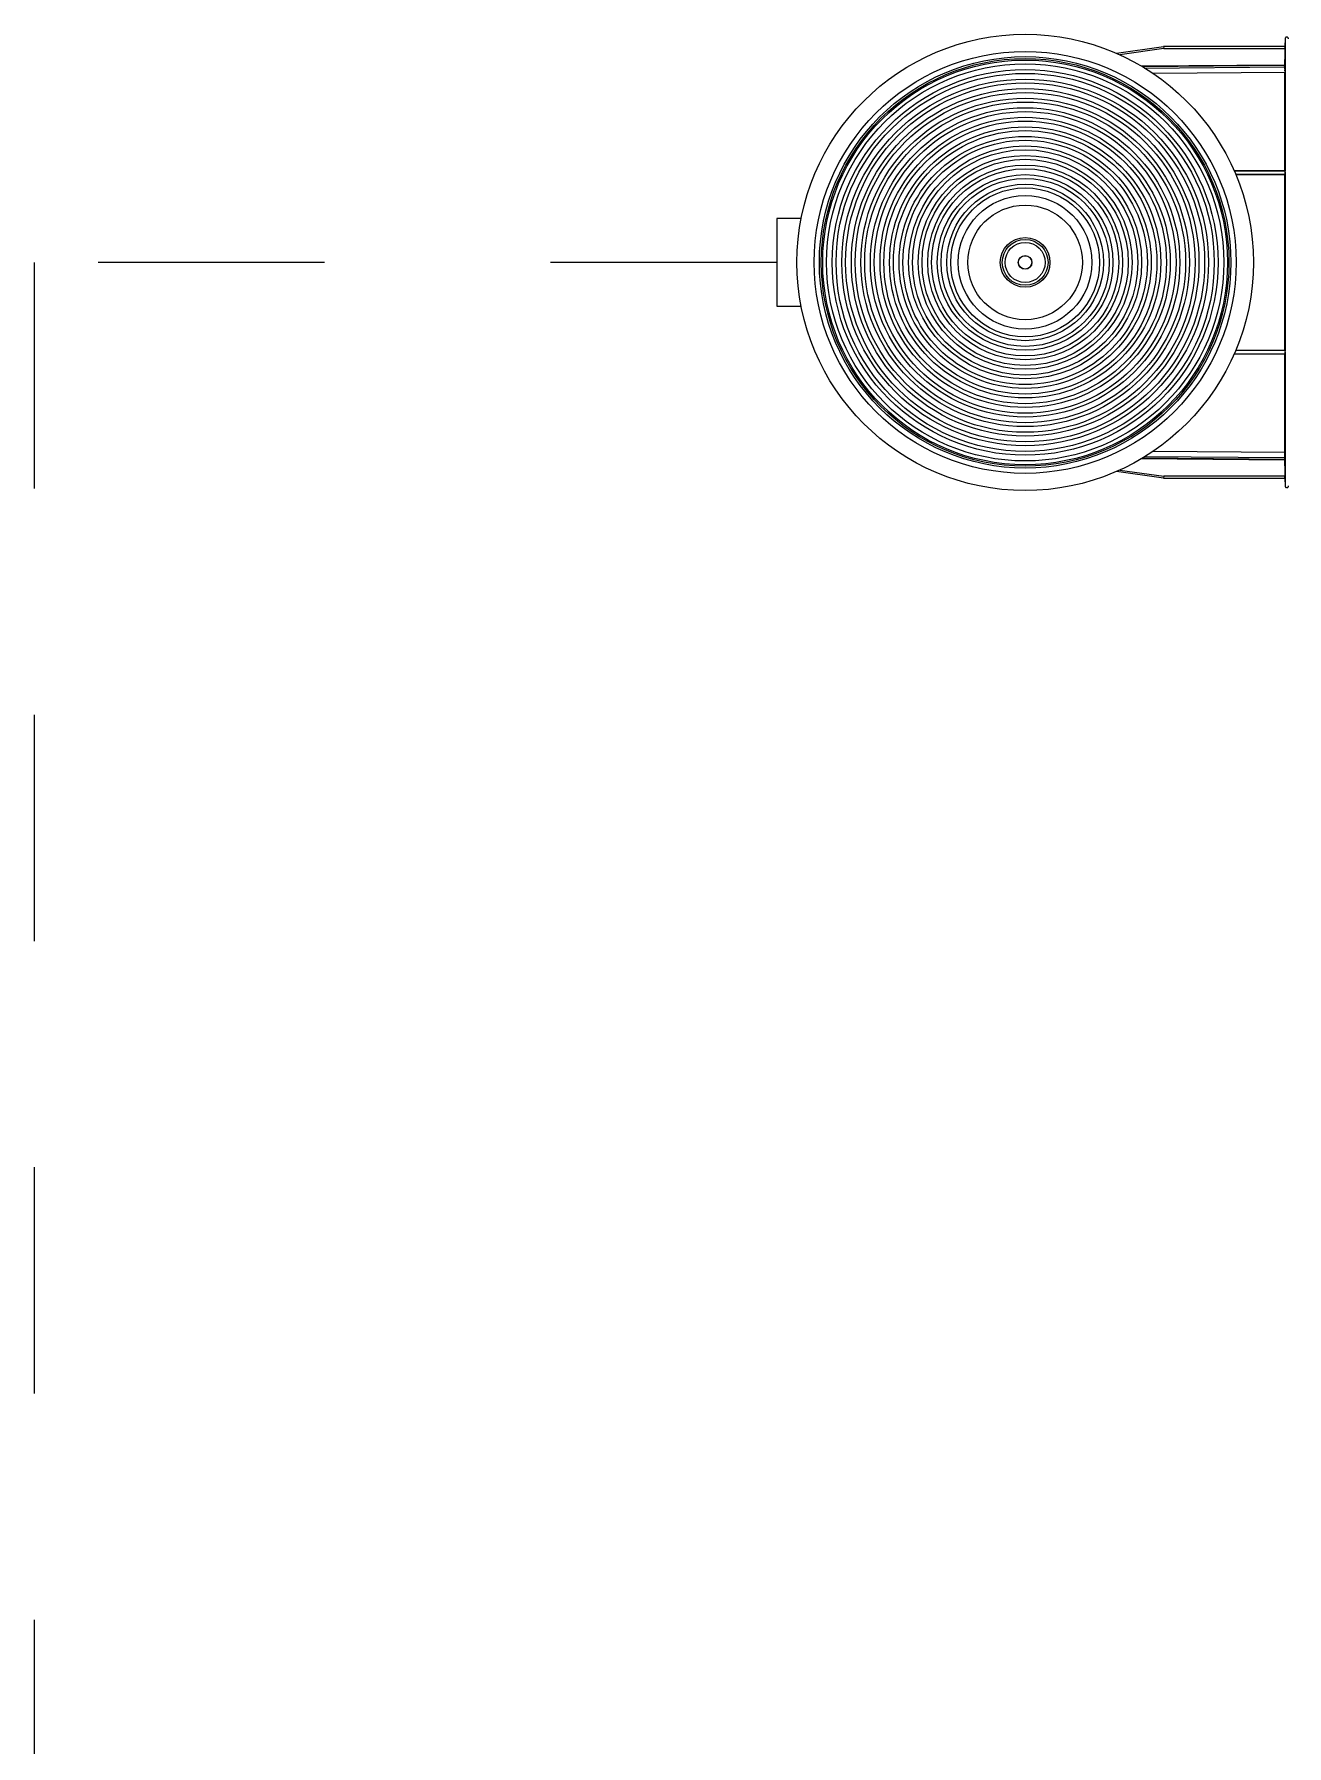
# Model space of a CAD drawing. Header units: millimetres. Extents: x 441156 to 441876, y 4514765 to 4515211.
# Drawn here: x 441266.151 to 441266.705, y 4514782.476 to 4514783.233 of the extents above; entities that cross this region are included whole.
import ezdxf

# ---------------------------------------------------------------- set-up
doc = ezdxf.new("R2010")
doc.units = ezdxf.units.MM
doc.linetypes.add('RAYITAS', pattern=[0.375, 0.25, -0.125])
doc.layers.add('05 ESQUEMAS HIDRAULICOS nuevos_dwg _6_', color=7, linetype='Continuous', lineweight=18, true_color=0x767676)
doc.layers.add('A-DETL', color=7, linetype='Continuous', lineweight=50, true_color=0x008000)
doc.layers.add('LINEAS', color=7, linetype='Continuous', lineweight=9)

# ---------------------------------------------------------------- blocks, each defined once
blk = doc.blocks.new('05 ESQUEMAS HIDRAULICOS nuevos_dwg_A$C38CE57FF-1107634-01_ARQ_INSTALACIÓN PISCINA ADULTOS')
at = {"layer": 'LINEAS', "color": 88, "lineweight": 18, "true_color": 0x134c00}
for p, q in [((138.74, 317.19), (136.15, 298.74)), ((315.35, 298.74), (312.76, 317.19)), ((142.91, 248.11), (143.43, 308.18)), ((143.83, 307.52), (143.31, 248.12)), ((143.79, 248.03), (144.3, 306.74)), ((146.67, 303.08), (146.19, 247.99)), ((305.31, 247.99), (304.83, 303.08)), ((307.2, 306.74), (307.71, 248.03)), ((308.19, 248.12), (307.67, 307.52)), ((308.07, 308.18), (308.59, 248.11)), ((187.32, 248.04), (187.32, 269.27)), ((187.43, 269.22), (187.43, 247.93)), ((188.87, 247.93), (188.87, 268.6)), ((188.98, 268.55), (188.98, 248.05)), ((262.52, 248.05), (262.52, 268.55)), ((262.63, 268.6), (262.63, 247.93)), ((264.07, 247.93), (264.07, 269.22)), ((264.18, 269.27), (264.18, 248.04))]:
    blk.add_line(p, q, dxfattribs=at)
at = {"layer": 'LINEAS', "color": 88, "lineweight": 18, "true_color": 0x134c00, "flags": 128}
for points in [[(244.15, 450.61), (244.15, 460.8), (207.35, 460.8), (207.35, 450.61)], [(136.15, 247.99), (136.15, 298.74), (135.35, 298.8), (138.13, 318.57)], [(313.37, 318.57), (316.15, 298.8), (315.35, 298.74), (315.35, 247.99)], [(135.35, 298.8), (135.35, 247.98), (132.06, 247.92)], [(319.44, 247.92), (316.15, 247.98), (316.15, 298.8)]]:
    blk.add_lwpolyline(points, dxfattribs=at)
at = {"layer": 'LINEAS', "color": 88, "lineweight": 18, "true_color": 0x134c00}
for radius in [95.6, 88.4, 86.2, 85.4, 84.8, 83.2, 80.8, 79.2, 76.8, 75.2, 72.8, 71.2, 68.8, 67.2, 64.8, 63.2, 60.8, 59.2, 56.8, 55.2, 52.8, 51.2, 48.8, 47.2, 44.8, 43.2, 40.8, 39.2, 36.8, 35.2, 32.8, 31.2, 28, 24, 10.4, 9.6, 8.4, 2.87, 2.8]:
    blk.add_circle((225.75, 356.8), radius, dxfattribs=at)
for points, knots in [([(132.06, 247.92), (131.97, 247.91), (131.83, 247.89), (131.67, 247.8), (131.55, 247.71), (131.46, 247.59), (131.38, 247.43), (131.33, 247.2), (131.38, 246.97), (131.46, 246.81), (131.55, 246.69), (131.67, 246.6), (131.83, 246.51), (131.97, 246.49), (132.06, 246.48)], [0, 0, 0, 0, 0.119848, 0.184257, 0.25, 0.315743, 0.380152, 0.5, 0.619848, 0.684257, 0.75, 0.815743, 0.880152, 1, 1, 1, 1]), ([(187.55, 247.92), (176.2, 247.92), (164.35, 247.92), (151.99, 247.92), (150.46, 247.92), (148.94, 247.92), (147.46, 247.92), (145.83, 247.92), (143.97, 247.92), (141.95, 247.92), (140.01, 247.92), (138.27, 247.92), (136.92, 247.92), (135.95, 247.92), (135.23, 247.92), (135.2, 247.92), (134.95, 247.92), (134.67, 247.92), (134.28, 247.92), (133.83, 247.92), (133.37, 247.92), (132.95, 247.92), (132.57, 247.92), (131.92, 247.92), (132.06, 247.92), (132.06, 247.92)], [0, 0, 0, 0, 0.30841, 0.322065, 0.335929, 0.349961, 0.36345, 0.376321, 0.394184, 0.414003, 0.433726, 0.453804, 0.474939, 0.494971, 0.510122, 0.539793, 0.57052, 0.601072, 0.672805, 0.738199, 0.803673, 0.869095, 0.934568, 0.999995, 1, 1, 1, 1]), ([(136.15, 247.99), (136.04, 247.99), (135.94, 247.99), (135.75, 247.98), (135.66, 247.98), (135.44, 247.98), (135.35, 247.98), (135.35, 247.98)], [0, 0, 0, 0, 0.25, 0.25, 0.5, 0.5, 1, 1, 1, 1]), ([(142.91, 248.11), (142.29, 248.1), (141.67, 248.09), (141.05, 248.08), (139.42, 248.05), (137.78, 248.02), (136.15, 247.99)], [0.00155015, 0.00155015, 0.00155015, 0.00155015, 0.003875987, 0.003875987, 0.003875987, 0.010001636, 0.010001636, 0.010001636, 0.010001636]), ([(142.91, 248.11), (143.02, 248.11), (143.12, 248.11), (143.27, 248.12), (143.31, 248.12), (143.31, 248.12)], [0, 0, 0, 0, 0.5, 0.5, 1, 1, 1, 1]), ([(143.31, 248.12), (143.33, 248.12), (143.35, 248.11), (143.39, 248.11), (143.41, 248.1), (143.47, 248.1), (143.51, 248.09), (143.59, 248.09), (143.63, 248.08), (143.69, 248.07), (143.71, 248.07), (143.74, 248.07), (143.75, 248.07), (143.76, 248.07), (143.77, 248.07), (143.78, 248.06), (143.78, 248.06), (143.78, 248.06), (143.78, 248.05), (143.79, 248.05)], [0, 0, 0, 0, 0.125, 0.125, 0.25, 0.25, 0.5, 0.5, 0.75, 0.75, 0.875, 0.875, 0.9375, 0.9375, 0.96875, 0.96875, 0.984375, 0.984375, 0.9921875, 0.9921875, 0.9921875, 0.9921875]), ([(143.79, 248.05), (143.79, 248.05), (143.79, 248.04), (143.79, 248.03), (143.79, 248.03), (143.79, 248.03)], [0.9921875, 0.9921875, 0.9921875, 0.9921875, 0.99609375, 0.99609375, 1, 1, 1, 1]), ([(146.19, 247.99), (146.03, 247.99), (145.88, 247.99), (145.57, 247.99), (145.42, 247.99), (145.13, 248), (144.99, 248), (144.73, 248), (144.61, 248), (144.39, 248), (144.29, 248), (144.11, 248.01), (144.04, 248.01), (143.86, 248.01), (143.79, 248.02), (143.79, 248.03)], [0, 0, 0, 0, 0.125, 0.125, 0.25, 0.25, 0.375, 0.375, 0.5, 0.5, 0.625, 0.625, 0.75, 0.75, 1, 1, 1, 1]), ([(146.19, 247.99), (150.18, 248), (154.18, 248), (158.17, 248.01), (167.89, 248.02), (177.6, 248.03), (187.32, 248.04)], [0.00052793, 0.00052793, 0.00052793, 0.00052793, 0.01550395, 0.01550395, 0.01550395, 0.05193653, 0.05193653, 0.05193653, 0.05193653]), ([(187.32, 248.04), (187.34, 248.02), (187.35, 248), (187.37, 247.99), (187.39, 247.97), (187.41, 247.95), (187.43, 247.93)], [0, 0, 0, 0, 0.004143645, 0.004143645, 0.004143645, 0.008151643, 0.008151643, 0.008151643, 0.008151643]), ([(187.44, 247.93), (187.44, 247.93), (187.44, 247.92), (187.51, 247.92), (187.55, 247.92)], [0, 0, 0, 0, 0.45245, 1, 1, 1, 1]), ([(187.55, 247.92), (187.61, 247.92), (187.69, 247.9), (187.88, 247.87), (187.99, 247.86), (188.21, 247.86), (188.32, 247.87), (188.53, 247.9), (188.62, 247.92), (188.69, 247.92)], [0, 0, 0, 0, 0.25, 0.25, 0.5, 0.5, 0.75, 0.75, 1, 1, 1, 1]), ([(188.69, 247.92), (188.74, 247.92), (188.83, 247.92), (188.87, 247.93), (188.87, 247.93), (188.87, 247.93)], [0, 0, 0, 0, 0.4687541, 0.9375067, 1, 1, 1, 1]), ([(262.81, 247.92), (259.87, 247.92), (253.33, 247.92), (242.93, 247.92), (233.5, 247.92), (225.75, 247.92), (217.63, 247.92), (208.01, 247.92), (197.61, 247.92), (191.44, 247.92), (188.69, 247.92)], [0.6859431, 0.6859431, 0.6859431, 0.6859431, 0.7011858, 0.7198797, 0.7399681, 0.7500122, 0.7600564, 0.7820731, 0.7998041, 0.8140802, 0.8140802, 0.8140802, 0.8140802]), ([(188.87, 247.93), (188.89, 247.95), (188.91, 247.97), (188.93, 247.99), (188.95, 248.01), (188.96, 248.03), (188.98, 248.05)], [0.000135647, 0.000135647, 0.000135647, 0.000135647, 0.004143648, 0.004143648, 0.004143648, 0.008287296, 0.008287296, 0.008287296, 0.008287296]), ([(188.98, 248.05), (192.05, 248.05), (195.11, 248.05), (201.24, 248.06), (204.3, 248.07), (213.49, 248.07), (219.62, 248.07), (225.75, 248.07)], [0, 0, 0, 0, 0.125, 0.125, 0.25, 0.25, 0.5, 0.5, 0.5, 0.5]), ([(225.75, 248.07), (228.81, 248.07), (231.88, 248.07), (238.01, 248.07), (241.07, 248.07), (250.26, 248.06), (256.39, 248.05), (262.52, 248.05)], [0.5, 0.5, 0.5, 0.5, 0.625, 0.625, 0.75, 0.75, 1, 1, 1, 1]), ([(262.52, 248.05), (262.54, 248.03), (262.55, 248.01), (262.57, 247.99), (262.59, 247.97), (262.61, 247.95), (262.63, 247.93)], [0, 0, 0, 0, 0.004143648, 0.004143648, 0.004143648, 0.008151649, 0.008151649, 0.008151649, 0.008151649]), ([(262.64, 247.93), (262.64, 247.93), (262.64, 247.92), (262.72, 247.92), (262.79, 247.92), (262.81, 247.92)], [0, 0, 0, 0, 0.3673386, 0.8347371, 1, 1, 1, 1]), ([(262.81, 247.92), (262.88, 247.92), (262.97, 247.9), (263.18, 247.87), (263.29, 247.86), (263.51, 247.86), (263.62, 247.87), (263.81, 247.9), (263.89, 247.92), (263.95, 247.92)], [0, 0, 0, 0, 0.25, 0.25, 0.5, 0.5, 0.75, 0.75, 1, 1, 1, 1]), ([(263.95, 247.92), (263.99, 247.92), (264.06, 247.92), (264.06, 247.93), (264.06, 247.93)], [0, 0, 0, 0, 0.575156, 1, 1, 1, 1]), ([(319.44, 247.92), (319.26, 247.92), (318.88, 247.92), (318.34, 247.92), (317.78, 247.92), (317.2, 247.92), (316.83, 247.92), (316.5, 247.92), (316.28, 247.92), (316.15, 247.92), (315.55, 247.92), (314.59, 247.92), (313.24, 247.92), (311.5, 247.92), (309.57, 247.92), (307.43, 247.92), (305.37, 247.92), (303.45, 247.92), (301.66, 247.92), (299.83, 247.92), (287.26, 247.92), (275.3, 247.92), (263.95, 247.92)], [0, 0, 0, 0, 0.0818027, 0.1636103, 0.24544, 0.3271768, 0.4182356, 0.4423971, 0.4668373, 0.4907253, 0.5049452, 0.5249085, 0.5461149, 0.5659322, 0.5856229, 0.6062402, 0.6262486, 0.6416814, 0.6582886, 0.6749953, 0.6914037, 1, 1, 1, 1]), ([(264.07, 247.93), (264.09, 247.95), (264.11, 247.97), (264.13, 247.99), (264.15, 248), (264.16, 248.02), (264.18, 248.04)], [0.000135647, 0.000135647, 0.000135647, 0.000135647, 0.004143645, 0.004143645, 0.004143645, 0.00828729, 0.00828729, 0.00828729, 0.00828729]), ([(264.18, 248.04), (266.25, 248.04), (268.32, 248.04), (270.39, 248.04), (278.65, 248.03), (286.92, 248.02), (295.19, 248.01), (296.95, 248), (298.71, 248), (300.46, 248), (301.34, 248), (302.22, 248), (303.1, 248), (303.84, 247.99), (304.57, 247.99), (305.31, 247.99)], [0, 0, 0, 0, 0.00775197, 0.00775197, 0.00775197, 0.03875987, 0.03875987, 0.03875987, 0.0453482, 0.0453482, 0.0453482, 0.04864237, 0.04864237, 0.04864237, 0.0514086, 0.0514086, 0.0514086, 0.0514086]), ([(307.71, 248.03), (307.71, 248.02), (307.69, 248.02), (307.63, 248.02), (307.58, 248.01), (307.46, 248.01), (307.39, 248.01), (307.21, 248), (307.11, 248), (306.89, 248), (306.77, 248), (306.51, 248), (306.37, 248), (306.23, 247.99)], [0, 0, 0, 0, 0.125, 0.125, 0.25, 0.25, 0.375, 0.375, 0.5, 0.5, 0.625, 0.625, 0.75, 0.75, 0.75, 0.75]), ([(307.71, 248.05), (307.72, 248.06), (307.72, 248.06), (307.72, 248.06), (307.72, 248.06), (307.73, 248.06), (307.74, 248.07), (307.75, 248.07), (307.76, 248.07), (307.79, 248.07), (307.81, 248.08), (307.87, 248.08), (307.91, 248.09), (307.99, 248.09), (308.03, 248.1), (308.09, 248.1), (308.11, 248.11), (308.15, 248.11), (308.17, 248.12), (308.19, 248.12)], [0.0078125, 0.0078125, 0.0078125, 0.0078125, 0.015625, 0.015625, 0.03125, 0.03125, 0.0625, 0.0625, 0.125, 0.125, 0.25, 0.25, 0.5, 0.5, 0.75, 0.75, 0.875, 0.875, 1, 1, 1, 1]), ([(307.71, 248.03), (307.71, 248.03), (307.71, 248.03), (307.71, 248.04), (307.71, 248.05), (307.71, 248.05)], [0, 0, 0, 0, 0.00390625, 0.00390625, 0.0078125, 0.0078125, 0.0078125, 0.0078125]), ([(308.19, 248.12), (308.19, 248.12), (308.23, 248.12), (308.38, 248.11), (308.48, 248.11), (308.59, 248.11)], [0, 0, 0, 0, 0.5, 0.5, 1, 1, 1, 1]), ([(315.35, 247.99), (314.32, 248.01), (313.28, 248.03), (312.25, 248.05), (311.03, 248.07), (309.81, 248.09), (308.59, 248.11)], [0, 0, 0, 0, 0.003875987, 0.003875987, 0.003875987, 0.008451487, 0.008451487, 0.008451487, 0.008451487]), ([(316.15, 247.98), (316.15, 247.98), (316.13, 247.98), (316.05, 247.98), (315.99, 247.98), (315.77, 247.98), (315.56, 247.99), (315.35, 247.99)], [0, 0, 0, 0, 0.25, 0.25, 0.5, 0.5, 1, 1, 1, 1]), ([(319.44, 246.48), (319.53, 246.49), (319.67, 246.51), (319.83, 246.6), (319.95, 246.69), (320.04, 246.81), (320.12, 246.97), (320.17, 247.2), (320.12, 247.43), (320.04, 247.59), (319.95, 247.71), (319.83, 247.8), (319.67, 247.89), (319.53, 247.91), (319.44, 247.92)], [0, 0, 0, 0, 0.119848, 0.184257, 0.25, 0.315743, 0.380152, 0.5, 0.619848, 0.684257, 0.75, 0.815743, 0.880152, 1, 1, 1, 1])]:
    blk.add_open_spline(points, degree=3, knots=knots, dxfattribs=at)
blk.add_open_spline([(306.23, 247.99), (305.94, 247.99), (305.63, 247.99), (305.31, 247.99)], degree=3, dxfattribs=at)

msp = doc.modelspace()

# ---------------------------------------------------------------- linework, layer by layer
at = {"layer": 'A-DETL', "color": 136, "linetype": 'RAYITAS', "lineweight": -3, "ltscale": 0.25, "true_color": 0x008080}
for p, q in [((441266.47961205, 4514783.13175916), (441266.15139252, 4514783.13175916)), ((441266.15139252, 4514783.13175916), (441266.15139252, 4514772.21955761))]:
    msp.add_line(p, q, dxfattribs=at)

# ---------------------------------------------------------------- block references
at = {"layer": '05 ESQUEMAS HIDRAULICOS nuevos_dwg _6_', "color": 88, "lineweight": 18, "true_color": 0x134c00, "xscale": 0.001054965285068319, "yscale": 0.001054965285068319, "zscale": 0.001054965285068319, "rotation": 89.99999999999852}
msp.add_blockref('05 ESQUEMAS HIDRAULICOS nuevos_dwg_A$C38CE57FF-1107634-01_ARQ_INSTALACIÓN PISCINA ADULTOS', (441266.96574005, 4514782.89360075), dxfattribs=at)

doc.saveas('drawing.dxf')
